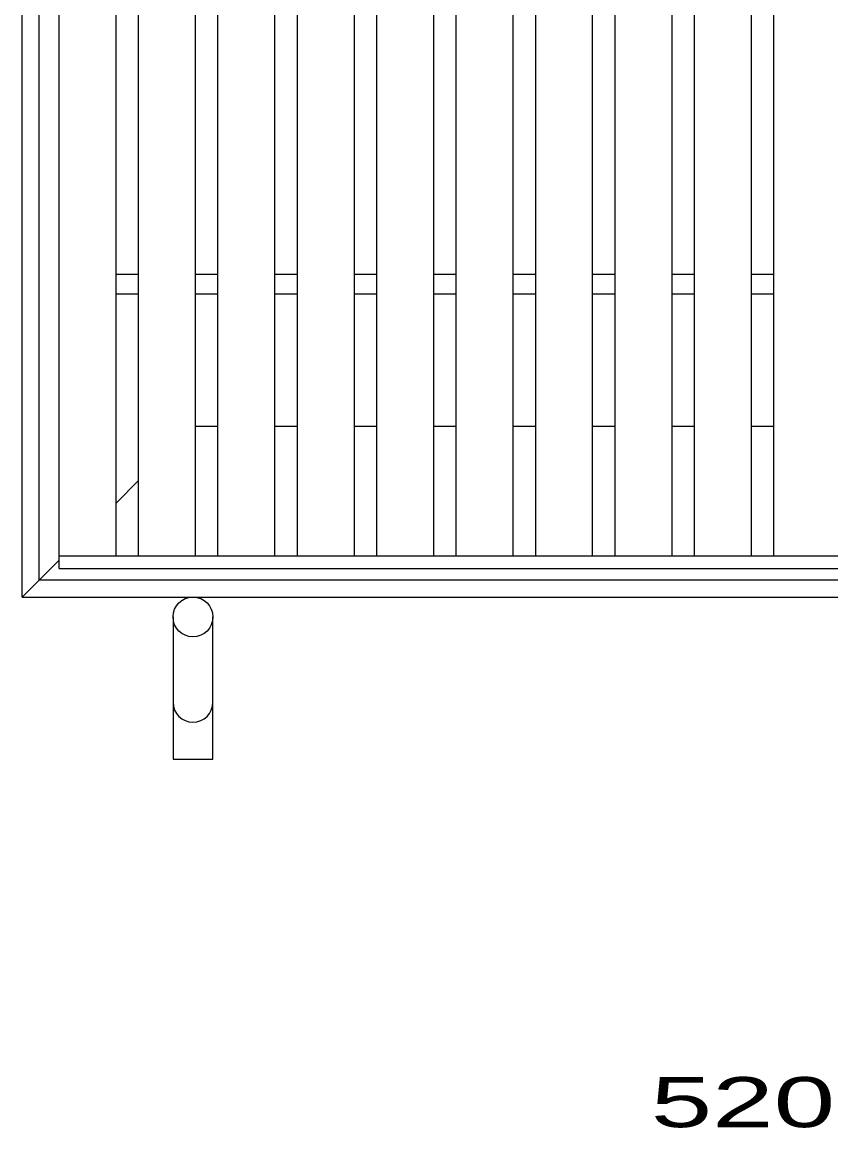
# Model space of a CAD drawing. Units: millimetres, scale not verified. Extents: x -1456 to 1385, y -1028 to 843.
# Drawn here: x -996.8 to -712.7, y -319.7 to 68.8 of the extents above; entities that cross this region are included whole.
import ezdxf
from ezdxf.enums import TextEntityAlignment as Align

# ---------------------------------------------------------------- set-up
doc = ezdxf.new("R2010")
doc.units = ezdxf.units.MM
doc.header["$LTSCALE"] = 8
for name, color, linetype, lineweight in [('16', 3, 'Continuous', 25), ('19', 6, 'Continuous', 25), ('22', 2, 'Continuous', 25)]:
    doc.layers.add(name, color=color, linetype=linetype, lineweight=lineweight)
doc.styles.add('ベクトル', font='')
doc.styles.get('ベクトル').set_extended_font_data('ベクトル')

msp = doc.modelspace()

# ---------------------------------------------------------------- linework, layer by layer
at = {"layer": '16'}
for p, q in [((-983.8, -118.7), (-983.8, 372.3)), ((-963.8, -118.7), (-963.8, 372.3)), ((-955.9, -118.7), (-955.9, 372.3)), ((-935.9, -118.7), (-935.9, 372.3)), ((-928, -118.7), (-928, 372.3)), ((-908, -118.7), (-908, 372.3)), ((-900.1, -118.7), (-900.1, 372.3)), ((-880.1, -118.7), (-880.1, 372.3)), ((-872.2, -118.7), (-872.2, 372.3)), ((-852.2, -118.7), (-852.2, 372.3)), ((-844.3, -118.7), (-844.3, 372.3)), ((-824.3, -118.7), (-824.3, 372.3)), ((-816.4, -118.7), (-816.4, 372.3)), ((-796.4, -118.7), (-796.4, 372.3)), ((-788.5, -118.7), (-788.5, 372.3)), ((-768.5, -118.7), (-768.5, 372.3)), ((-760.6, -118.7), (-760.6, 372.3)), ((-740.6, -118.7), (-740.6, 372.3)), ((-732.7, -118.7), (-732.7, 372.3)), ((-963.8, -19.7), (-955.9, -19.7)), ((-935.9, -19.7), (-928, -19.7)), ((-908, -19.7), (-900.1, -19.7)), ((-880.1, -19.7), (-872.2, -19.7)), ((-852.2, -19.7), (-844.3, -19.7)), ((-824.3, -19.7), (-816.4, -19.7)), ((-796.4, -19.7), (-788.5, -19.7)), ((-768.5, -19.7), (-760.6, -19.7)), ((-740.6, -19.7), (-732.7, -19.7)), ((-963.8, -26.7), (-955.9, -26.7)), ((-935.9, -26.7), (-928, -26.7)), ((-908, -26.7), (-900.1, -26.7)), ((-880.1, -26.7), (-872.2, -26.7)), ((-852.2, -26.7), (-844.3, -26.7)), ((-824.3, -26.7), (-816.4, -26.7)), ((-796.4, -26.7), (-788.5, -26.7)), ((-768.5, -26.7), (-760.6, -26.7)), ((-740.6, -26.7), (-732.7, -26.7)), ((-983.8, -118.7), (-489.8, -118.7)), ((-983.8, -123.2), (-983.8, -118.7)), ((-983.8, -118.7), (-963.8, -118.7)), ((-955.9, -118.7), (-935.9, -118.7)), ((-928, -118.7), (-908, -118.7)), ((-900.1, -118.7), (-880.1, -118.7)), ((-872.2, -118.7), (-852.2, -118.7)), ((-844.3, -118.7), (-824.3, -118.7)), ((-816.4, -118.7), (-796.4, -118.7)), ((-788.5, -118.7), (-768.5, -118.7)), ((-760.6, -118.7), (-740.6, -118.7)), ((-732.7, -118.7), (-712.7, -118.7)), ((-983.8, -123.2), (-489.8, -123.2))]:
    msp.add_line(p, q, dxfattribs=at)
at = {"layer": '19'}
for p, q in [((-996.8, -133.2), (-996.8, 386.8)), ((-990.8, -127.2), (-990.8, 380.8)), ((-935.9, -73.2), (-928, -73.2)), ((-908, -73.2), (-900.1, -73.2)), ((-880.1, -73.2), (-872.2, -73.2)), ((-852.2, -73.2), (-844.3, -73.2)), ((-824.3, -73.2), (-816.4, -73.2)), ((-796.4, -73.2), (-788.5, -73.2)), ((-768.5, -73.2), (-760.6, -73.2)), ((-740.6, -73.2), (-732.7, -73.2)), ((-963.8, -100.2), (-955.9, -92.3)), ((-996.8, -133.2), (-983.8, -120.2)), ((-990.8, -127.2), (-482.8, -127.2)), ((-996.8, -133.2), (-476.8, -133.2)), ((-943.8, -140.2), (-943.8, -190.2)), ((-929.8, -190.2), (-929.8, -140.2)), ((-943.8, -190.2), (-929.8, -190.2))]:
    msp.add_line(p, q, dxfattribs=at)
msp.add_circle((-936.8, -140.2), 7, dxfattribs=at)
msp.add_arc((-936.8, -170.2), 7, 180, 0, dxfattribs=at)

# ---------------------------------------------------------------- texts
at = {"layer": '22', "style": 'ベクトル', "width": 1.65}
msp.add_text(' 520 ', height=17.6, dxfattribs=at).set_placement((-786.8, -310.7), align=Align.MIDDLE_LEFT)

doc.saveas('drawing.dxf')
